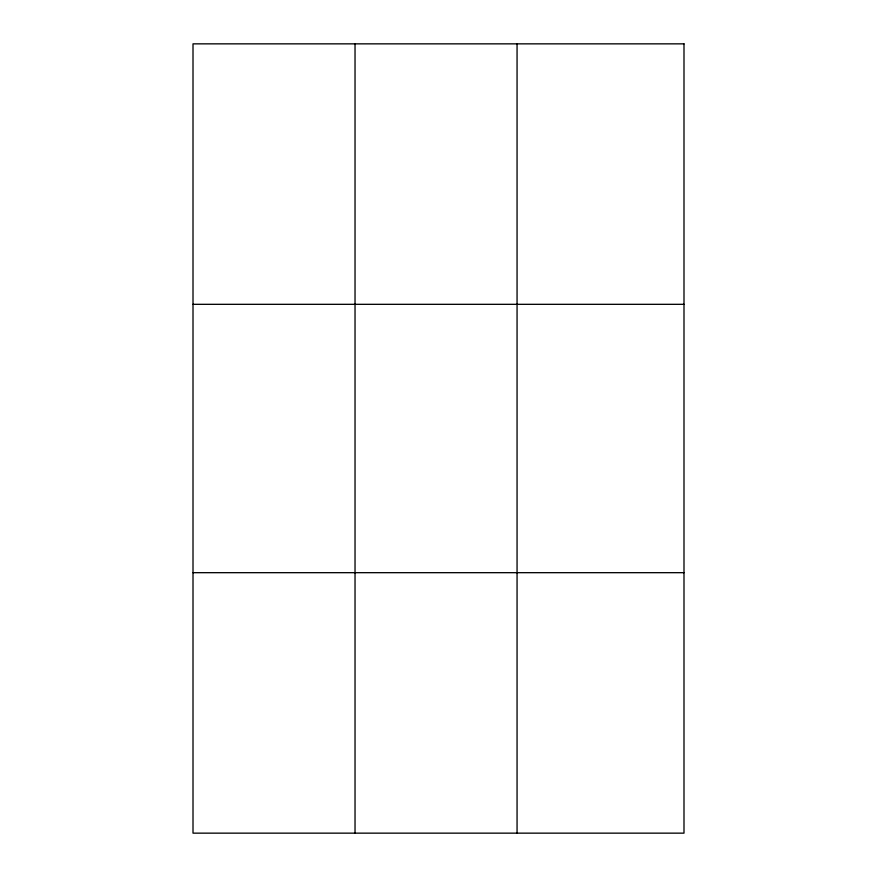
<?xml version="1.0" encoding="UTF-8"?>
<svg xmlns="http://www.w3.org/2000/svg" width="877" height="877" viewBox="0 0 877 877"><rect width="100%" height="100%" fill="white"/><g stroke="black" fill="none" stroke-linecap="round" stroke-linejoin="round"><path stroke-width="1.32" d="M355.032 833.15L355.032 43.85M517.057 833.15L517.057 43.85M193.006 304.319L683.994 304.319M193.006 572.681L683.994 572.681M683.994 43.85L683.994 833.15L193.006 833.15L193.006 43.85L683.994 43.85"/></g></svg>
